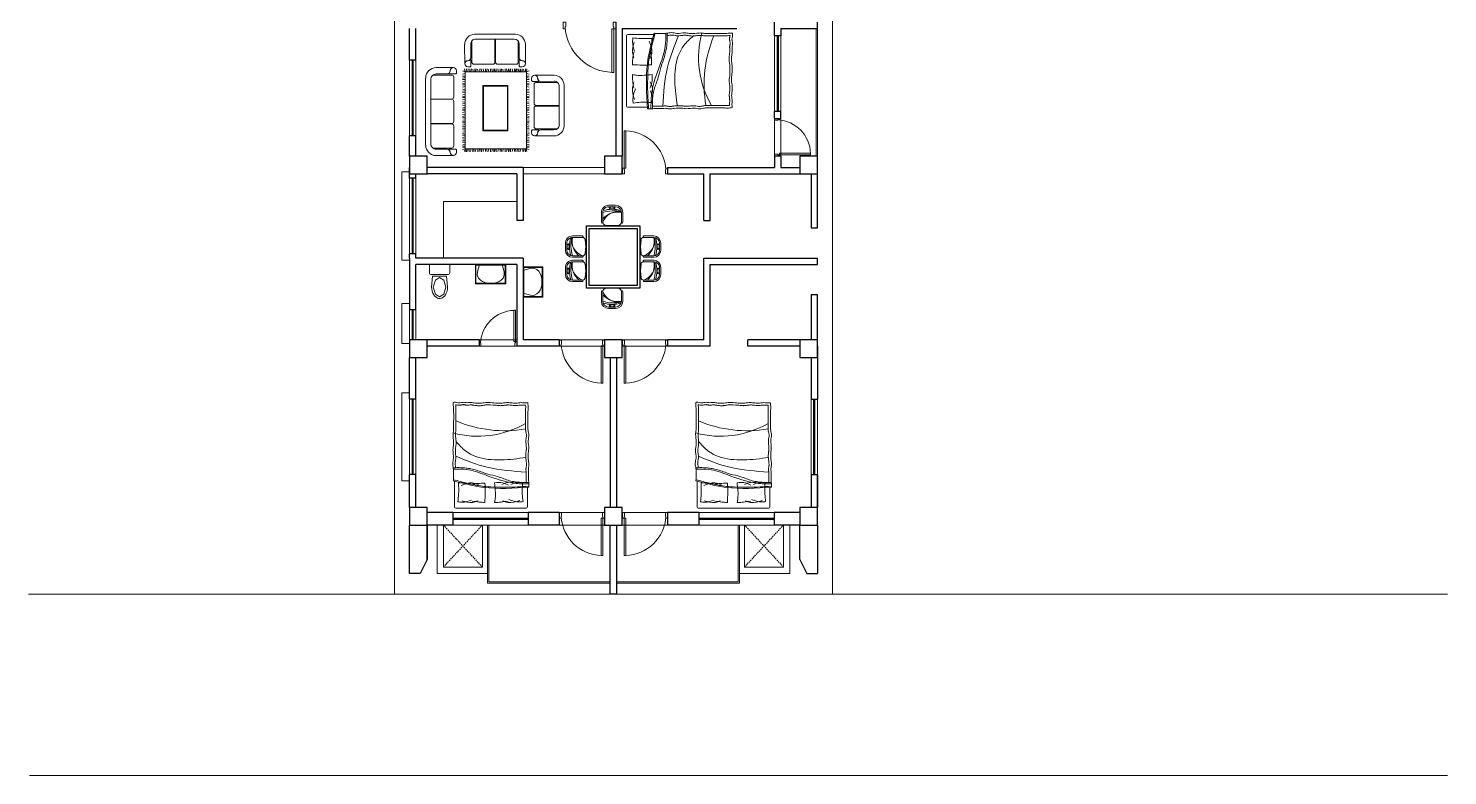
# Model space of a CAD drawing. Header units: inches. Extents: x 23587 to 406221, y -226199 to -75910.
# Drawn here: x 402006 to 403134, y -221056 to -220463 of the extents above; entities that cross this region are included whole.
import ezdxf

# ---------------------------------------------------------------- set-up
doc = ezdxf.new("R2010")
doc.units = ezdxf.units.IN
doc.header["$LTSCALE"] = 25.4
doc.header["$MEASUREMENT"] = 0
doc.linetypes.add('DASHED', pattern=[0.75, 0.5, -0.25])
doc.linetypes.add('DASHED2', pattern=[9.525, 6.35, -3.175])
doc.layers.add('DOOR', color=42, linetype='Continuous')
for name, color, linetype, lineweight in [('FIXTURE', 8, 'Continuous', 13), ('Fresh air fan', 250, 'Continuous', 0), ('FUR', 24, 'Continuous', 13)]:
    doc.layers.add(name, color=color, linetype=linetype, lineweight=lineweight)

# ---------------------------------------------------------------- blocks, each defined once
blk = doc.blocks.new('VNBVN')
at = {"layer": 'DOOR', "color": 8, "lineweight": 5}
for points in [[(24894.1, -74768.9), (24892.6, -74768.9), (24892.6, -74801.9), (24894.1, -74801.9)], [(24855.6, -74801.9), (24855.6, -74806.9), (24857.6, -74806.9), (24857.6, -74803.4), (24857.1, -74803.4), (24857.1, -74801.9)], [(24895.6, -74801.9), (24895.6, -74806.9), (24893.6, -74806.9), (24893.6, -74803.4), (24894.1, -74803.4), (24894.1, -74801.9)]]:
    blk.add_lwpolyline(points, close=True, dxfattribs=at)
blk.add_arc((24893.7, -74805.5), 36.6, 91.6166, 176.7465, dxfattribs=at)
blk = doc.blocks.new('FGHFDHF')
at = {"layer": 'FUR', "color": 253, "lineweight": 5}
for p, q in [((956.1, -4475.4), (989.1, -4475.4)), ((987.2, -4475.4), (1012, -4475.4)), ((955.1, -4492.1), (955.1, -4476.4)), ((1012.9, -4476.4), (1012.9, -4497))]:
    blk.add_line(p, q, dxfattribs=at)
for centre, radius, start, end in [((956.1, -4476.4), 0.95, 90, 180), ((1012, -4476.4), 0.95, 0, 90), ((973.3, -4636.8), 99.8, 67.2872, 99.6496), ((994.3, -4607.4), 74.8, 74.6283, 120.2537)]:
    blk.add_arc(centre, radius, start, end, dxfattribs=at)
for points in [[(958.5, -4480.7), (961.2, -4480.4), (969.8, -4482.5)], [(958.5, -4480.7), (959.1, -4486.7), (958.9, -4495.7)], [(961.2, -4481.6), (970.5, -4480.1), (974.9, -4481.3)], [(970.3, -4481.1), (976, -4480.3), (981.1, -4480)], [(981.1, -4480), (980.6, -4483.3), (981.2, -4495.7)], [(988.9, -4480), (988.6, -4488.1), (988.8, -4495.3)], [(998.9, -4481.1), (993.3, -4480.3), (988.9, -4480)], [(1007, -4481.4), (998.7, -4480.1), (994.3, -4481.3)], [(1010.3, -4480.5), (1007, -4480.2), (999.4, -4481.8)], [(1010.3, -4480.5), (1009.7, -4486.7), (1009.8, -4495.4)], [(953.9, -4492.1), (954, -4496.4), (954.2, -4500.5), (954.1, -4504), (954.3, -4506), (953.9, -4509.7), (954.2, -4513.3), (954.4, -4519.3), (954, -4522.8), (954.4, -4529.2), (953.9, -4533.5), (954.5, -4537.4), (954.7, -4540.7), (954.6, -4552.3), (954.5, -4556.5), (954.8, -4559.4)], [(953.9, -4492.1), (990, -4492), (1014, -4497.3)], [(954, -4494.8), (965.5, -4495.3), (989, -4502.1), (1003.6, -4506.2), (1013.8, -4506.5)], [(958.9, -4495.7), (963.7, -4495.9), (968.1, -4494.3)], [(965.4, -4495.5), (970.3, -4496), (975.3, -4494.2)], [(970.2, -4493.8), (974.5, -4495.5), (981.2, -4495.7)], [(998.8, -4494.7), (994.7, -4495.1), (988.8, -4495.3)], [(1007.7, -4493.4), (998.9, -4495.6), (993.9, -4494.2)], [(1009.8, -4495.4), (1005.6, -4495.6), (1000.3, -4494.7)], [(1014, -4559.4), (1013.8, -4555), (1013.7, -4543.9), (1013.8, -4540.5), (1013.7, -4538.4), (1014.1, -4534.8), (1013.9, -4531.2), (1013.8, -4525.1), (1014.2, -4521.7), (1013.8, -4515.3), (1014.4, -4511), (1013.9, -4507.1), (1013.7, -4503.7), (1013.8, -4499.1), (1013.8, -4498.1), (1014, -4497.3)], [(956, -4504.1), (986.9, -4508), (1011.9, -4516.7)], [(956.3, -4515.8), (965.9, -4514.5), (1004.3, -4521), (1011.8, -4528.5)], [(1014, -4559.4), (1013.3, -4559.6), (1009.2, -4559.1), (1005.8, -4559.6), (1003.6, -4559.3), (1000, -4559.4), (996.4, -4559), (991.6, -4558.9), (987, -4559.4), (976.2, -4558.8), (971.7, -4559.3), (968, -4559.2), (964.4, -4558.9), (960, -4559.3), (957.7, -4559.1), (954.8, -4559.4)]]:
    blk.add_spline(points, degree=3, dxfattribs=at)
for points, knots in [([(953.9, -4492.9), (956.9, -4492.7), (959.9, -4492.5), (968.9, -4492.1), (974.9, -4492), (987.2, -4492.5), (989.1, -4492.7), (992.9, -4493.2), (994.9, -4493.5), (1000.6, -4494.7), (1004.4, -4495.6), (1010, -4497.1), (1011.9, -4497.6), (1013.8, -4498.1)], [0, 0, 0, 0, 9.44479, 9.44479, 28.334371, 28.334371, 34.525324, 34.525324, 40.716276, 40.716276, 53.09818, 53.09818, 59.167455, 59.167455, 59.167455, 59.167455]), ([(954, -4496), (954.7, -4495.9), (955.2, -4495.9), (956.9, -4495.9), (958, -4495.9), (960.6, -4496), (962.1, -4496), (964.3, -4496.3), (965.1, -4496.4), (966.6, -4496.7), (967.4, -4496.8), (969.7, -4497.4), (971.2, -4497.9), (975.6, -4499.5), (978.5, -4500.8), (987.6, -4502.7), (989.2, -4503.4), (992.3, -4504.6), (993.9, -4505.1), (997, -4506), (998.4, -4506.4), (1001.2, -4507), (1002.5, -4507.2), (1005.1, -4507.5), (1006.4, -4507.6), (1009.8, -4507.7), (1011.8, -4507.7), (1014.2, -4507.6)], [0, 0, 0, 0, 1.782034, 1.782034, 5.346101, 5.346101, 10.196119, 10.196119, 12.82454, 12.82454, 15.45296, 15.45296, 20.709801, 20.709801, 30.775139, 30.775139, 35.955445, 35.955445, 41.13575, 41.13575, 45.691005, 45.691005, 49.650261, 49.650261, 53.609516, 53.609516, 60.078988, 60.078988, 60.078988, 60.078988]), ([(956, -4495.9), (956, -4496.9), (956, -4497.1), (956, -4497.7), (956.1, -4498.2), (956.1, -4499.2), (956.1, -4499.7), (956.1, -4500.5), (956.1, -4500.8), (956.1, -4501.4), (956.1, -4501.7), (956, -4502.5), (956, -4503), (956, -4503.7), (956, -4503.9), (956.1, -4504.4), (956.1, -4504.6), (956.1, -4505.1), (956.2, -4505.4), (956.2, -4506), (956.2, -4506.2), (956.2, -4506.6), (956.2, -4506.7), (956.1, -4507.3), (956.1, -4507.6), (956, -4508.3), (955.9, -4508.7), (955.8, -4509.2), (955.8, -4509.4), (955.8, -4509.7), (955.8, -4509.9), (955.8, -4510.3), (955.8, -4510.7), (955.9, -4511.5), (955.9, -4511.9), (956.1, -4512.8), (956.1, -4513.3), (956.2, -4514.4), (956.3, -4514.9), (956.4, -4516.4), (956.4, -4517.4), (956.3, -4518.9), (956.3, -4519.2), (956.2, -4520), (956.1, -4520.3), (956, -4521), (956, -4521.4), (955.9, -4522), (955.9, -4522.3), (955.9, -4522.8), (955.9, -4522.9), (955.9, -4523.3), (955.9, -4523.6), (955.9, -4524.2), (956, -4524.6), (956.1, -4525.9), (956.2, -4526.7), (956.3, -4527.9), (956.3, -4528.3), (956.3, -4528.8), (956.3, -4529.1), (956.3, -4529.7), (956.2, -4530.1), (956.1, -4531.2), (955.9, -4531.9), (955.8, -4532.7), (955.8, -4532.9), (955.8, -4533.3), (955.8, -4533.5), (955.8, -4533.8), (955.8, -4534), (955.9, -4534.6), (956, -4535), (956.2, -4535.9), (956.3, -4536.3), (956.4, -4537.1), (956.4, -4537.3), (956.5, -4537.8), (956.5, -4538), (956.5, -4538.6), (956.6, -4539.1), (956.6, -4539.9), (956.6, -4540.3), (956.6, -4541.4), (956.6, -4542.1), (956.6, -4543.6), (956.6, -4544.4), (956.5, -4552.6), (956.5, -4553), (956.5, -4553.8), (956.5, -4554.2), (956.4, -4555), (956.4, -4555.4), (956.4, -4556.2), (956.4, -4556.6), (956.5, -4557.1), (956.5, -4557.2), (956.5, -4557.3)], [4.978875, 4.978875, 4.978875, 4.978875, 5.579958, 5.579958, 7.128971, 7.128971, 8.556084, 8.556084, 9.447278, 9.447278, 10.338472, 10.338472, 12.12086, 12.12086, 12.894639, 12.894639, 13.668418, 13.668418, 14.503571, 14.503571, 15.001558, 15.001558, 15.499545, 15.499545, 16.495519, 16.495519, 17.564655, 17.564655, 18.292536, 18.292536, 18.900849, 18.900849, 20.192298, 20.192298, 21.675724, 21.675724, 23.192838, 23.192838, 24.709952, 24.709952, 27.744179, 27.744179, 28.804202, 28.804202, 29.864225, 29.864225, 31.092823, 31.092823, 32.047926, 32.047926, 32.815273, 32.815273, 33.58262, 33.58262, 35.117314, 35.117314, 37.547779, 37.547779, 38.580626, 38.580626, 39.140234, 39.140234, 40.25945, 40.25945, 42.367848, 42.367848, 43.307358, 43.307358, 44.028218, 44.028218, 44.749078, 44.749078, 46.190798, 46.190798, 47.632517, 47.632517, 48.262773, 48.262773, 48.893028, 48.893028, 50.153538, 50.153538, 51.319075, 51.319075, 53.650149, 53.650149, 55.981222, 55.981222, 57.240447, 57.240447, 58.499671, 58.499671, 59.872408, 59.872408, 61.240897, 61.240897, 61.619663, 61.619663, 61.619663, 61.619663]), ([(1012, -4557.7), (1012, -4557.6), (1012, -4557.6), (1012, -4556.9), (1012, -4556.3), (1011.9, -4555.2), (1011.9, -4554.7), (1011.9, -4553.7), (1011.8, -4553.2), (1011.8, -4552.2), (1011.8, -4544.7), (1011.8, -4543.9), (1011.8, -4543.6), (1011.9, -4543), (1011.9, -4542.7), (1011.9, -4541.9), (1012, -4541.4), (1011.9, -4540.7), (1011.9, -4540.5), (1011.9, -4540.1), (1011.9, -4539.8), (1011.8, -4539.3), (1011.8, -4539), (1011.8, -4538.5), (1011.8, -4538.3), (1011.8, -4537.9), (1011.8, -4537.7), (1011.9, -4537.1), (1011.9, -4536.8), (1012, -4536.1), (1012.1, -4535.8), (1012.2, -4535.3), (1012.2, -4535.1), (1012.2, -4534.7), (1012.2, -4534.6), (1012.2, -4534.1), (1012.2, -4533.8), (1012.2, -4533), (1012.1, -4532.5), (1012, -4531.6), (1012, -4531.1), (1011.9, -4530.1), (1011.8, -4529.6), (1011.7, -4528), (1011.7, -4527), (1011.8, -4525.6), (1011.9, -4525.2), (1012, -4524.5), (1012, -4524.1), (1012.1, -4523.4), (1012.2, -4523), (1012.3, -4522.4), (1012.3, -4522.1), (1012.3, -4521.7), (1012.3, -4521.5), (1012.3, -4521.1), (1012.3, -4520.9), (1012.3, -4520.2), (1012.2, -4519.8), (1012.1, -4518.6), (1012, -4517.8), (1011.9, -4516.6), (1011.9, -4516.2), (1011.9, -4515.6), (1011.9, -4515.4), (1012, -4514.7), (1012, -4514.3), (1012.2, -4513.2), (1012.3, -4512.6), (1012.5, -4511.7), (1012.5, -4511.5), (1012.5, -4511.1), (1012.5, -4510.9), (1012.5, -4510.6), (1012.5, -4510.4), (1012.4, -4509.9), (1012.3, -4509.5), (1012.2, -4508.9), (1012.2, -4508.7), (1012.2, -4507.7)], [1.890882, 1.890882, 1.890882, 1.890882, 1.960247, 1.960247, 4.030945, 4.030945, 5.579958, 5.579958, 7.128971, 7.128971, 8.556084, 8.556084, 9.447278, 9.447278, 10.338472, 10.338472, 12.12086, 12.12086, 12.894639, 12.894639, 13.668418, 13.668418, 14.503571, 14.503571, 15.001558, 15.001558, 15.499545, 15.499545, 16.495519, 16.495519, 17.564655, 17.564655, 18.292536, 18.292536, 18.900849, 18.900849, 20.192298, 20.192298, 21.675724, 21.675724, 23.192838, 23.192838, 24.709952, 24.709952, 27.744179, 27.744179, 28.804202, 28.804202, 29.864225, 29.864225, 31.092823, 31.092823, 32.047926, 32.047926, 32.815273, 32.815273, 33.58262, 33.58262, 35.117314, 35.117314, 37.547779, 37.547779, 38.580626, 38.580626, 39.140234, 39.140234, 40.25945, 40.25945, 42.367848, 42.367848, 43.307358, 43.307358, 44.028218, 44.028218, 44.749078, 44.749078, 46.190798, 46.190798, 46.680276, 46.680276, 46.680276, 46.680276]), ([(1012, -4557.7), (1011.9, -4557.6), (1011.9, -4557.6), (1011.5, -4557.5), (1011.1, -4557.5), (1010.4, -4557.3), (1010.1, -4557.3), (1009.7, -4557.2), (1009.5, -4557.2), (1009.2, -4557.2), (1009, -4557.2), (1008.7, -4557.2), (1008.6, -4557.3), (1008.2, -4557.3), (1007.9, -4557.4), (1007.3, -4557.5), (1006.9, -4557.6), (1006.3, -4557.7), (1006.1, -4557.7), (1005.8, -4557.7), (1005.8, -4557.7), (1005.7, -4557.7), (1005.6, -4557.7), (1005.4, -4557.7), (1005.2, -4557.6), (1004.8, -4557.6), (1004.6, -4557.5), (1004.3, -4557.5), (1004.1, -4557.4), (1003.8, -4557.4), (1003.7, -4557.4), (1003.4, -4557.4), (1003.3, -4557.3), (1002.8, -4557.3), (1002.6, -4557.3), (1001.8, -4557.4), (1001.3, -4557.4), (1000.6, -4557.5), (1000.4, -4557.5), (1000, -4557.5), (999.9, -4557.5), (999.7, -4557.5), (999.5, -4557.5), (999.2, -4557.5), (998.9, -4557.4), (998.2, -4557.3), (997.8, -4557.3), (996.8, -4557.1), (996.3, -4557.1), (995.4, -4557), (994.9, -4556.9), (993.7, -4556.9), (993, -4556.9), (992, -4556.9), (991.7, -4556.9), (990.8, -4557), (990.2, -4557.1), (989.2, -4557.3), (988.7, -4557.4), (987.9, -4557.5), (987.5, -4557.5), (987, -4557.5), (986.8, -4557.5), (986.3, -4557.5), (986.1, -4557.5), (980.9, -4557.4), (980.4, -4557.4), (979.1, -4557.2), (978.3, -4557), (977.1, -4556.9), (976.7, -4556.9), (976.1, -4556.9), (975.9, -4556.9), (975.4, -4557), (975.2, -4557), (974.6, -4557), (974.2, -4557.1), (973.4, -4557.2), (972.9, -4557.3), (972.3, -4557.4), (972, -4557.4), (971.6, -4557.4), (971.4, -4557.4), (970.9, -4557.5), (970.7, -4557.5), (970.1, -4557.5), (969.6, -4557.4), (968.5, -4557.4), (967.9, -4557.3), (966.6, -4557.1), (966, -4557.1), (965, -4557), (964.7, -4557), (964.2, -4557), (963.9, -4557.1), (963.3, -4557.1), (963, -4557.1), (962.2, -4557.2), (961.7, -4557.3), (961, -4557.3), (960.8, -4557.4), (960.4, -4557.4), (960.2, -4557.4), (959.9, -4557.4), (959.8, -4557.4), (959.4, -4557.3), (959.2, -4557.3), (958.7, -4557.3), (958.4, -4557.3), (957.9, -4557.2), (957.6, -4557.2), (957.1, -4557.2), (956.8, -4557.3), (956.5, -4557.3), (956.5, -4557.3), (956.5, -4557.3)], [2.468295, 2.468295, 2.468295, 2.468295, 2.72176, 2.72176, 3.951616, 3.951616, 4.554057, 4.554057, 4.947685, 4.947685, 5.279448, 5.279448, 5.611211, 5.611211, 6.274736, 6.274736, 7.407159, 7.407159, 8.539581, 8.539581, 8.895906, 8.895906, 9.25223, 9.25223, 9.96488, 9.96488, 10.540138, 10.540138, 10.926568, 10.926568, 11.265437, 11.265437, 11.604305, 11.604305, 12.282043, 12.282043, 13.80513, 13.80513, 14.589285, 14.589285, 15.07888, 15.07888, 15.568475, 15.568475, 16.547664, 16.547664, 17.979548, 17.979548, 19.423334, 19.423334, 20.86712, 20.86712, 22.816137, 22.816137, 23.668334, 23.668334, 25.42301, 25.42301, 26.987851, 26.987851, 28.246059, 28.246059, 29.092679, 29.092679, 29.9393, 29.9393, 31.632541, 31.632541, 34.096495, 34.096495, 35.066902, 35.066902, 35.672463, 35.672463, 36.278023, 36.278023, 37.489145, 37.489145, 38.810083, 38.810083, 39.709316, 39.709316, 40.493116, 40.493116, 41.276917, 41.276917, 42.844517, 42.844517, 44.859637, 44.859637, 46.874757, 46.874757, 47.587839, 47.587839, 48.406198, 48.406198, 49.224558, 49.224558, 50.861277, 50.861277, 51.682262, 51.682262, 52.22872, 52.22872, 52.899541, 52.899541, 53.570363, 53.570363, 54.377246, 54.377246, 55.115182, 55.115182, 55.853119, 55.853119, 55.895222, 55.895222, 55.895222, 55.895222])]:
    blk.add_open_spline(points, degree=3, knots=knots, dxfattribs=at)
blk = doc.blocks.new('BVBVC')
at = {"layer": 'FIXTURE'}
for p, q in [((33095.5, 891.9), (33094.7, 890.2)), ((33096.6, 893.6), (33095.5, 891.9)), ((33098.1, 895), (33096.6, 893.6)), ((33100.5, 896.1), (33098.1, 895)), ((33103.1, 896), (33100.5, 896.1)), ((33109, 894.3), (33103.1, 896)), ((33109, 876.3), (33109, 894.3)), ((33094.7, 880.5), (33095.5, 878.7)), ((33095.5, 878.7), (33096.6, 877)), ((33096.6, 877), (33098.1, 875.6)), ((33098.1, 875.6), (33100.5, 874.6)), ((33100.5, 874.6), (33103.1, 874.6)), ((33103.1, 874.6), (33109, 876.3))]:
    blk.add_line(p, q, dxfattribs=at)
blk.add_arc((33119.1, 885.3), 25, 168.8173, 191.1827, dxfattribs=at)
blk = doc.blocks.new('COM')
at = {"layer": 'FIXTURE', "linetype": 'Continuous'}
for p, q in [((-9.6, 30), (8.4, 30)), ((-9.6, 22.5), (-9.6, 30)), ((8.4, 30), (8.4, 22.5)), ((6.9, 21), (-8.1, 21)), ((-7.6, 10), (-6.8, 19.5)), ((5.5, 19.5), (-6.8, 19.5)), ((-4.4, 16.2), (-6.1, 10)), ((-0.6, 18.5), (-4.4, 16.2)), ((3.1, 16.2), (-0.6, 18.5)), ((4.9, 10), (3.1, 16.2)), ((6.4, 10), (5.5, 19.5)), ((-7.6, 10), (-7.5, 8.1)), ((-7.5, 8.1), (-7.2, 6.3)), ((-7.2, 6.3), (-6.6, 4.7)), ((-6.6, 4.7), (-5.8, 3.2)), ((-6.1, 10), (-4.4, 3.7)), ((-5.8, 3.2), (-4.9, 2)), ((-4.9, 2), (-3.8, 1)), ((-4.4, 3.7), (-0.6, 1.5)), ((-3.8, 1), (-2.6, 0.3)), ((-2.6, 0.3), (-1.3, 0)), ((-1.3, 0), (0, 0)), ((-0.6, 1.5), (3.1, 3.7)), ((0, 0), (1.3, 0.3)), ((1.3, 0.3), (2.5, 1)), ((2.5, 1), (3.6, 2)), ((3.1, 3.7), (4.9, 10)), ((3.6, 2), (4.5, 3.2)), ((4.5, 3.2), (5.3, 4.7)), ((5.3, 4.7), (5.9, 6.3)), ((5.9, 6.3), (6.2, 8.1)), ((6.2, 8.1), (6.4, 10))]:
    blk.add_line(p, q, dxfattribs=at)
for centre, start, end in [((-8.1, 22.5), 180, 270), ((6.9, 22.5), 270, 0)]:
    blk.add_arc(centre, 1.5, start, end, dxfattribs=at)
blk = doc.blocks.new('SC')
at = {"layer": 'FUR', "color": 251, "lineweight": 5, "true_color": 0x636466}
for p, q in [((-11.4, -3.6), (-11.4, 6.6)), ((-9.9, -3.6), (-9.9, 6.6)), ((9.3, -3.6), (9.3, 6.6)), ((10.8, -3.6), (10.8, 6.6)), ((-3.9, -9.6), (3.3, -9.6)), ((-3.9, -11.1), (3.3, -11.1))]:
    blk.add_line(p, q, dxfattribs=at)
for centre, radius, start, end in [((-10.7, 6.6), 0.749, 0, 180), ((-6.9, 6.6), 3, 97.5016, 180), ((-6, 16.3), 20.3, 258.8938, 318.844), ((-7.1, 12.9), 17.6, 260.9859, 338.7364), ((-0.3, -43.6), 53.6, 82.4984, 97.5016), ((6.3, 6.6), 3, 0, 82.4984), ((10, 6.6), 0.749, 0, 180), ((-3.9, -3.6), 7.5, 180, 270), ((-3.9, -3.6), 6, 180, 270), ((-1.9, 33.6), 38.9, 258.169, 286.7102), ((-0.3, 24.1), 31, 252.5915, 287.4085), ((3.3, -3.6), 6, 270, 0), ((3.3, -3.6), 7.5, 270, 0)]:
    blk.add_arc(centre, radius, start, end, dxfattribs=at)
at = {"layer": 'FUR', "color": 251, "lineweight": 5, "true_color": 0x636466, "extrusion": (0, 0, -1)}
blk.add_ellipse((-0.3, -8.3), major_axis=(2.95, 0), ratio=0.451831, dxfattribs=at)
at = {"layer": 'FUR', "color": 251, "lineweight": 5, "true_color": 0x636466}
blk.add_open_spline([(2.3, -8.3), (2.3, -8.3), (2.3, -8.4), (2.2, -8.5), (2.2, -8.6), (2, -8.7), (1.9, -8.8), (1.5, -9), (1.1, -9.1), (0.2, -9.3), (-0.3, -9.3), (-1.2, -9.2), (-1.7, -9.1), (-2.3, -8.9), (-2.5, -8.8), (-2.8, -8.6), (-2.8, -8.5), (-2.9, -8.4), (-2.9, -8.3), (-2.9, -8.2), (-2.9, -8.1), (-2.7, -8), (-2.6, -7.9), (-2.4, -7.7), (-2.2, -7.6), (-1.6, -7.4), (-1, -7.3), (0.1, -7.3), (0.7, -7.4), (1.5, -7.6), (1.7, -7.7), (2.1, -7.9), (2.2, -8), (2.3, -8.2), (2.3, -8.2), (2.3, -8.3), (2.3, -8.3), (2.3, -8.3)], degree=3, knots=[0, 0, 0, 0, 0.234262, 0.234262, 0.468524, 0.468524, 0.702786, 0.702786, 1.220033, 1.220033, 1.73728, 1.73728, 2.254527, 2.254527, 2.632082, 2.632082, 2.916235, 2.916235, 3.200389, 3.200389, 3.484542, 3.484542, 3.768696, 3.768696, 4.052849, 4.052849, 4.656099, 4.656099, 5.25935, 5.25935, 5.665501, 5.665501, 5.976888, 5.976888, 6.228256, 6.228256, 6.283185, 6.283185, 6.283185, 6.283185], dxfattribs=at)
blk = doc.blocks.new('gfhjfdjh')
at = {"layer": 'Fresh air fan', "color": 250, "lineweight": 5, "ltscale": 0.09}
for p, q in [((15038.2, -15862.5), (14995.9, -15862.5)), ((14995.9, -15862.5), (14995.9, -15911.9)), ((15038.2, -15862.5), (15038.2, -15911.9)), ((15038.2, -15911.9), (14995.9, -15911.9))]:
    blk.add_line(p, q, dxfattribs=at)
at = {"layer": 'Fresh air fan', "color": 250, "lineweight": 25, "ltscale": 0.09}
for points in [[(14995.9, -15862.5), (15038.2, -15862.5), (15038.2, -15911.9), (14995.9, -15911.9)], [(14997.9, -15864.5), (15036.2, -15864.5), (15036.2, -15909.9), (14997.9, -15909.9)]]:
    blk.add_lwpolyline(points, close=True, dxfattribs=at)
at = {"layer": 'FUR'}
for p, xscale, yscale, zscale, rotation in [((15016, -15854.6), 0.764999999992142, 0.764999999992142, 0.764999999992142, 180), ((14987.6, -15879.2), 0.7650000000012369, 0.7650000000012369, 0.7650000000012369, 270), ((15046.5, -15879.2), -0.7650000000012369, 0.7650000000012369, 0.7650000000012369, 90), ((14987.6, -15898.5), 0.7650000000012369, 0.7650000000012369, 0.7650000000012369, 270), ((15046.5, -15898.5), -0.7650000000012369, 0.7650000000012369, 0.7650000000012369, 90)]:
    blk.add_blockref('SC', p, dxfattribs=dict(at, xscale=xscale, yscale=yscale, zscale=zscale, rotation=rotation))
at = {"layer": 'FUR', "extrusion": (0, 0, -1), "xscale": 0.764999999992142, "yscale": 0.764999999992142, "zscale": -0.764999999992142}
blk.add_blockref('SC', (-15016, -15919.6), dxfattribs=at)
blk = doc.blocks.new('BVBCVBCV')
at = {"layer": 'FUR', "color": 8, "lineweight": 9}
for p, q in [((83412.2, -7880.3), (83395.4, -7880.3)), ((83398.1, -7874.6), (83413.5, -7874.7)), ((83410.5, -7918), (83410.1, -7918.5)), ((83414.7, -7918), (83413.3, -7918))]:
    blk.add_line(p, q, dxfattribs=at)
at = {"layer": 'FUR', "color": 8, "linetype": 'Continuous', "lineweight": 9}
for p, q in [((83408.7, -7918), (83397.9, -7918)), ((83413.5, -7922.9), (83398.1, -7922.9)), ((83410.5, -7918), (83415.1, -7918)), ((83415.9, -7918.8), (83415.9, -7920.4))]:
    blk.add_line(p, q, dxfattribs=at)
at = {"layer": 'FUR', "color": 8, "lineweight": 9}
for points in [[(83393.9, -7914), (83393.9, -7883.5, -0.416121), (83398, -7879.4), (83408.7, -7879.5)], [(83412.2, -7898.7, 0.414214), (83413.9, -7897.1), (83413.9, -7881.9, 0.414214), (83412.2, -7880.3)], [(83412.2, -7899.1, -0.414214), (83413.9, -7900.7), (83413.9, -7915.6, -0.414214), (83412.2, -7917.2)]]:
    blk.add_lwpolyline(points, format="xyb", dxfattribs=at)
for points in [[(83415.9, -7877.1, 1), (83411.1, -7877.1, -0.235426), (83410.1, -7879), (83410.5, -7879.5), (83415.1, -7879.5, 0.414214), (83415.9, -7878.7)], [(83415.9, -7920.4, -1), (83411.1, -7920.4, 0.235426), (83410.1, -7918.5), (83410.5, -7918), (83415.1, -7918, -0.414214), (83415.9, -7918.8)]]:
    blk.add_lwpolyline(points, format="xyb", close=True, dxfattribs=at)
for points in [[(83393.9, -7898.7), (83412.2, -7898.7)], [(83393.9, -7899.1), (83412.2, -7899.1)], [(83412.2, -7917.2), (83395.5, -7917.2)]]:
    blk.add_lwpolyline(points, dxfattribs=at)
for centre, radius, start, end in [((83398.1, -7882.7), 8.02, 89.7894, 179.5094), ((83397.9, -7914), 4.01, 179.9995, 269.9995)]:
    blk.add_arc(centre, radius, start, end, dxfattribs=at)
at = {"layer": 'FUR', "color": 8, "linetype": 'Continuous', "lineweight": 9}
for centre, radius, start, end in [((83408.7, -7877.1), 2.41, 269.9995, 359.9995), ((88361.6, -7898.7), 4971.5, 179.8138, 180.1862), ((83398.1, -7914.8), 8.02, 180.4909, 269.9995), ((83408.7, -7920.4), 2.41, 359.9995, 89.9995), ((83413.5, -7920.4), 2.41, 179.9995, 359.9995), ((83415.1, -7918.8), 0.802, 359.9995, 89.9995)]:
    blk.add_arc(centre, radius, start, end, dxfattribs=at)
blk = doc.blocks.new('carpet')
at = {"color": 251, "lineweight": 5, "ltscale": 0.2, "true_color": 0x636466}
for p, q in [((34806.2, -5270.2), (34805.2, -5266.8)), ((34808.3, -5270.2), (34809.2, -5266.8)), ((34811.9, -5270.2), (34811.7, -5266.7)), ((34813.5, -5270.2), (34814.1, -5266.8)), ((34815.9, -5270.2), (34815.8, -5266.7)), ((34818.1, -5270.2), (34818.6, -5267.1)), ((34820.7, -5270.2), (34820.2, -5266.8)), ((34822.5, -5270.2), (34822.5, -5266.8)), ((34824.7, -5270.2), (34825.5, -5266.8)), ((34828.2, -5270.2), (34828, -5266.7)), ((34829.8, -5270.2), (34830.4, -5266.8)), ((34832.2, -5270.2), (34832.1, -5266.7)), ((34834.4, -5270.2), (34835, -5267.1)), ((34837.1, -5270.2), (34836.5, -5266.8)), ((34838.2, -5270.2), (34838.2, -5266.8)), ((34840.4, -5270.2), (34841.2, -5266.8)), ((34843.9, -5270.2), (34843.7, -5266.7)), ((34845.5, -5270.2), (34846.1, -5266.8)), ((34847.9, -5270.2), (34847.8, -5266.7)), ((34850.1, -5270.2), (34850.7, -5267.1)), ((34852.8, -5270.2), (34852.2, -5266.8)), ((34853.8, -5270.2), (34853.8, -5266.8)), ((34856, -5270.2), (34856.8, -5266.8)), ((34859.5, -5270.2), (34859.3, -5266.7)), ((34861.1, -5270.2), (34861.7, -5266.8)), ((34863.5, -5270.2), (34863.4, -5266.7)), ((34865.7, -5270.2), (34866.3, -5267.1)), ((34868.4, -5270.2), (34867.8, -5266.8)), ((34869.7, -5270.2), (34869.7, -5266.8)), ((34871.8, -5270.2), (34872.7, -5266.8)), ((34874.6, -5270.2), (34874.4, -5266.7)), ((34876.2, -5270.2), (34876.8, -5266.8)), ((34878.6, -5270.2), (34878.5, -5266.7)), ((34880.8, -5270.2), (34881.4, -5267.1)), ((34883.5, -5270.2), (34882.9, -5266.8)), ((34884.8, -5270.2), (34884.8, -5266.8)), ((34886.9, -5270.2), (34887.8, -5266.8)), ((34889.7, -5270.2), (34889.5, -5266.7)), ((34891.3, -5270.2), (34891.9, -5266.8)), ((34893.7, -5270.2), (34893.6, -5266.7)), ((34895.9, -5270.2), (34896.5, -5267.1)), ((34898.6, -5270.2), (34898, -5266.8)), ((34899.9, -5270.2), (34899.9, -5266.8)), ((34902, -5270.2), (34902.9, -5266.8)), ((34902, -5270.2), (34902.9, -5266.8)), ((34806.2, -5271.6), (34802.7, -5271.7)), ((34806.2, -5270.2), (34802.8, -5269.3)), ((34806.2, -5273.5), (34802.8, -5274)), ((34806.2, -5276.1), (34802.8, -5276.1)), ((34806.2, -5277.4), (34802.8, -5278)), ((34806.2, -5282.1), (34802.8, -5282.1)), ((34806.2, -5283.4), (34802.8, -5284)), ((34806.2, -5280.1), (34803.1, -5279.5)), ((34902, -5270.2), (34905.3, -5269.3)), ((34902, -5271.4), (34905.3, -5270.5)), ((34902, -5271.6), (34905.4, -5271.7)), ((34902, -5273.5), (34905.3, -5273.5)), ((34902, -5274.8), (34905.3, -5275.4)), ((34902, -5277.5), (34905.1, -5276.9)), ((34902, -5279.7), (34905.4, -5279.8)), ((34902, -5280.8), (34905.3, -5281.4)), ((34902, -5283.5), (34905.1, -5282.9)), ((34806.2, -5288.3), (34802.7, -5288.4)), ((34806.2, -5301.6), (34802.7, -5301.7)), ((34806.2, -5290.7), (34802.8, -5290.1)), ((34806.2, -5293.3), (34802.8, -5292.5)), ((34806.2, -5295.5), (34802.8, -5295.5)), ((34806.2, -5296.8), (34802.8, -5297.3)), ((34806.2, -5286.1), (34803.1, -5285.5)), ((34806.2, -5299.4), (34803.1, -5298.9)), ((34902, -5285.7), (34905.4, -5285.8)), ((34902, -5288.1), (34905.3, -5287.5)), ((34902, -5289.7), (34905.4, -5289.9)), ((34902, -5291.3), (34905.3, -5290.4)), ((34902, -5293.3), (34905.3, -5292.5)), ((34902, -5295.5), (34905.3, -5295.5)), ((34902, -5296.8), (34905.3, -5297.3)), ((34902, -5299.4), (34905.1, -5298.9)), ((34902, -5301.6), (34905.4, -5301.7)), ((34806.2, -5305.6), (34802.7, -5305.8)), ((34806.2, -5308.6), (34802.7, -5308.8)), ((34806.2, -5319.7), (34802.7, -5319.8)), ((34806.2, -5304), (34802.8, -5303.4)), ((34806.2, -5307.3), (34802.8, -5306.4)), ((34806.2, -5311.4), (34802.8, -5310.6)), ((34806.2, -5313.6), (34802.8, -5313.6)), ((34806.2, -5314.8), (34802.8, -5315.4)), ((34806.2, -5317.5), (34803.1, -5316.9)), ((34902, -5304), (34905.3, -5303.4)), ((34902, -5305.6), (34905.4, -5305.8)), ((34902, -5307.3), (34905.3, -5306.4)), ((34902, -5308.6), (34905.4, -5308.8)), ((34902, -5311.4), (34905.3, -5310.6)), ((34902, -5313.6), (34905.3, -5313.6)), ((34902, -5314.8), (34905.3, -5315.4)), ((34902, -5317.5), (34905.1, -5316.9)), ((34902, -5319.7), (34905.4, -5319.8)), ((34806.2, -5323.7), (34802.7, -5323.9)), ((34806.2, -5326.4), (34802.7, -5326.6)), ((34806.2, -5334.2), (34802.7, -5334.3)), ((34806.2, -5322.1), (34802.8, -5321.5)), ((34806.2, -5325.1), (34802.8, -5324.2)), ((34806.2, -5329.2), (34802.8, -5328.4)), ((34806.2, -5331.4), (34802.8, -5331.4)), ((34806.2, -5332.6), (34802.8, -5333.2)), ((34806.2, -5336.6), (34802.8, -5336)), ((34902, -5322.1), (34905.3, -5321.5)), ((34902, -5323.7), (34905.4, -5323.9)), ((34902, -5325.1), (34905.3, -5324.2)), ((34902, -5326.4), (34905.4, -5326.6)), ((34902, -5329.2), (34905.3, -5328.4)), ((34902, -5331.4), (34905.3, -5331.4)), ((34902, -5332.6), (34905.3, -5333.2)), ((34902, -5335.3), (34905.1, -5334.7)), ((34902, -5336.7), (34905.4, -5336.9)), ((34806.2, -5338.2), (34802.7, -5338.4)), ((34806.2, -5340.9), (34802.7, -5341.1)), ((34806.2, -5339.5), (34802.8, -5338.6)), ((34806.2, -5345), (34802.8, -5345)), ((34806.2, -5346.3), (34802.8, -5346.8)), ((34806.2, -5343.3), (34803.1, -5342.7)), ((34806.2, -5346.3), (34805.2, -5349.7)), ((34808.3, -5346.3), (34809.2, -5349.7)), ((34811.9, -5346.3), (34811.7, -5349.8)), ((34813.5, -5346.3), (34814.1, -5349.7)), ((34815.9, -5346.3), (34815.8, -5349.8)), ((34818.1, -5346.3), (34818.6, -5349.4)), ((34820.7, -5346.3), (34820.2, -5349.7)), ((34822.5, -5346.3), (34822.5, -5349.7)), ((34824.7, -5346.3), (34825.5, -5349.7)), ((34828.2, -5346.3), (34828, -5349.8)), ((34829.8, -5346.3), (34830.4, -5349.7)), ((34832.2, -5346.3), (34832.1, -5349.8)), ((34834.4, -5346.3), (34835, -5349.4)), ((34837.1, -5346.3), (34836.5, -5349.7)), ((34838.2, -5346.3), (34838.2, -5349.7)), ((34840.4, -5346.3), (34841.2, -5349.7)), ((34843.9, -5346.3), (34843.7, -5349.8)), ((34845.5, -5346.3), (34846.1, -5349.7)), ((34847.9, -5346.3), (34847.8, -5349.8)), ((34850.1, -5346.3), (34850.7, -5349.4)), ((34852.8, -5346.3), (34852.2, -5349.7)), ((34853.8, -5346.3), (34853.8, -5349.7)), ((34856, -5346.3), (34856.8, -5349.7)), ((34859.5, -5346.3), (34859.3, -5349.8)), ((34861.1, -5346.3), (34861.7, -5349.7)), ((34863.5, -5346.3), (34863.4, -5349.8)), ((34865.7, -5346.3), (34866.3, -5349.4)), ((34868.4, -5346.3), (34867.8, -5349.7)), ((34869.7, -5346.3), (34869.7, -5349.7)), ((34871.8, -5346.3), (34872.7, -5349.7)), ((34874.6, -5346.3), (34874.4, -5349.8)), ((34876.2, -5346.3), (34876.8, -5349.7)), ((34878.6, -5346.3), (34878.5, -5349.8)), ((34880.8, -5346.3), (34881.4, -5349.4)), ((34883.5, -5346.3), (34882.9, -5349.7)), ((34884.8, -5346.3), (34884.8, -5349.7)), ((34886.9, -5346.3), (34887.8, -5349.7)), ((34889.7, -5346.3), (34889.5, -5349.8)), ((34891.3, -5346.3), (34891.9, -5349.7)), ((34893.7, -5346.3), (34893.6, -5349.8)), ((34895.9, -5346.3), (34896.5, -5349.4)), ((34898.6, -5346.3), (34898, -5349.7)), ((34899.9, -5346.3), (34899.9, -5349.7)), ((34902, -5339.4), (34905.3, -5338.6)), ((34902, -5341.6), (34905.3, -5341.6)), ((34902, -5343.5), (34905.1, -5343)), ((34902, -5344.9), (34905.4, -5345.1)), ((34902, -5346), (34905.3, -5346.5)), ((34902, -5346.3), (34902.9, -5349.7))]:
    blk.add_line(p, q, dxfattribs=at)
blk.add_lwpolyline([(34806.2, -5270.2), (34902, -5270.2), (34902, -5346.3), (34806.2, -5346.4)], close=True, dxfattribs=at)
blk = doc.blocks.new('DFSGHGHDF')
at = {"layer": 'FUR', "xscale": -1, "rotation": 90}
blk.add_blockref('BVBCVBCV', (-6606.7, 76519.5), dxfattribs=at)
blk = doc.blocks.new('DSFSDF')
at = {"layer": 'FUR', "color": 251, "linetype": 'Continuous', "true_color": 0x636466}
for p, q in [((473350.6, -58069.9), (473334.5, -58069.9)), ((473344.6, -58075.9), (473334.3, -58075.9)), ((473346.8, -58075.9), (473352.6, -58075.9)), ((473353.6, -58074.9), (473353.6, -58072.9))]:
    blk.add_line(p, q, dxfattribs=at)
at = {"layer": 'FUR', "color": 251, "true_color": 0x636466}
for p, q in [((473346.8, -58075.9), (473346.4, -58075.3)), ((473352, -58075.9), (473350.4, -58075.9)), ((473349, -58145.8), (473331.1, -58145.8)), ((473334.5, -58152.9), (473350.6, -58152.9))]:
    blk.add_line(p, q, dxfattribs=at)
for points in [[(473353.6, -58072.9, 1), (473347.6, -58072.9, -0.235426), (473346.4, -58075.3), (473346.8, -58075.9), (473352.6, -58075.9, 0.414214), (473353.6, -58074.9)], [(473353.6, -58149.9, -1), (473347.6, -58149.9, 0.235426), (473346.4, -58147.5), (473346.8, -58146.9), (473352.6, -58146.9, -0.414214), (473353.6, -58147.9)]]:
    blk.add_lwpolyline(points, format="xyb", close=True, dxfattribs=at)
for points in [[(473329.3, -58080.9), (473329.3, -58141.9, 0.416121), (473334.3, -58146.9), (473344.6, -58146.9)], [(473349, -58099.6, 0.414214), (473351, -58097.6), (473351, -58078.9, 0.414214), (473349, -58076.9)], [(473349, -58122.5, 0.414214), (473351, -58120.5), (473351, -58101.8, 0.414214), (473349, -58099.8)], [(473349, -58122.9, -0.414214), (473351, -58124.9), (473351, -58143.8, -0.414214), (473349, -58145.8)]]:
    blk.add_lwpolyline(points, format="xyb", dxfattribs=at)
for points in [[(473349, -58076.9), (473331.3, -58076.9)], [(473329.3, -58099.6), (473349, -58099.6)], [(473349, -58099.8), (473329.3, -58099.8)], [(473329.3, -58122.5), (473349, -58122.5)], [(473329.3, -58122.9), (473349, -58122.9)]]:
    blk.add_lwpolyline(points, dxfattribs=at)
at = {"layer": 'FUR', "color": 251, "linetype": 'Continuous', "true_color": 0x636466}
for centre, radius, start, end in [((473334.5, -58079.9), 10, 89.9972, 179.5058), ((473350.6, -58072.9), 3, 359.9972, 179.9972), ((488569, -58112.2), 15244.6, 179.87825, 180.11578), ((473344.6, -58072.9), 3, 269.9972, 359.9972), ((473352.6, -58074.9), 1, 269.9972, 359.9972), ((473344.6, -58149.9), 3, 359.9972, 89.9972)]:
    blk.add_arc(centre, radius, start, end, dxfattribs=at)
at = {"layer": 'FUR', "color": 251, "true_color": 0x636466}
for centre, radius, start, end in [((473334.3, -58080.9), 5, 89.9972, 179.9972), ((473334.5, -58142.9), 10, 180.4873, 270.2072)]:
    blk.add_arc(centre, radius, start, end, dxfattribs=at)
blk = doc.blocks.new('sdfhfghfdh')
at = {"layer": 'Fresh air fan', "color": 250, "lineweight": 9, "ltscale": 0.09}
for points in [[(14911.9, -15777.8), (14931.9, -15777.8), (14931.9, -15741.8), (14911.9, -15741.8)], [(14912.4, -15777.3), (14931.4, -15777.3), (14931.4, -15742.3), (14912.4, -15742.3)]]:
    blk.add_lwpolyline(points, close=True, dxfattribs=at)
at = {"layer": 'Fresh air fan', "color": 250, "lineweight": 9}
blk.add_blockref('DFSGHGHDF', (13629.6, -8830.4), dxfattribs=at)
at = {"layer": 'FUR', "xscale": 0.8419949999979236, "yscale": 0.8419949999979236, "zscale": 0.8419949999979236}
blk.add_blockref('DSFSDF', (-383670.3, 33167.1), dxfattribs=at)
at = {"layer": 'FUR', "xscale": -0.6400000000139698, "yscale": 0.6400000000139698, "zscale": 0.6400000000139698, "rotation": 90}
blk.add_blockref('carpet', (11525, 6545.2), dxfattribs=at)
at = {"layer": 'FUR', "xscale": -1}
blk.add_blockref('BVBCVBCV', (98366.6, -7858.9), dxfattribs=at)

msp = doc.modelspace()

# ---------------------------------------------------------------- linework, layer by layer
at = {"layer": 'Fresh air fan', "color": 250, "lineweight": 13, "ltscale": 0.09}
for p, q in [((402297.2, -220912.4), (402297.2, -219612.1)), ((402645.2, -220912.4), (402645.2, -219832.4)), ((402394.5, -220600.4), (402336.2, -220600.4)), ((402336.2, -220645.4), (402336.2, -220600.4)), ((402331.1, -220857.4), (402331.1, -220895.8)), ((402336.1, -220857.4), (402336.1, -220890.8)), ((402367.1, -220857.4), (402367.1, -220890.8)), ((402575.3, -220857.4), (402575.3, -220890.8)), ((402606.3, -220857.4), (402606.3, -220890.8)), ((402611.3, -220857.4), (402611.3, -220895.8)), ((402371.1, -220895.8), (402331.1, -220895.8)), ((402336.1, -220890.8), (402367.1, -220890.8)), ((402571.3, -220895.8), (402611.3, -220895.8)), ((402606.3, -220890.8), (402575.3, -220890.8)), ((402297.2, -220912.4), (402006.4, -220912.4)), ((402297.2, -220912.4), (402309.2, -220912.4)), ((402645.2, -220912.4), (402309.2, -220912.4)), ((402645.2, -220912.4), (403133.7, -220912.4)), ((402007.4, -221056.4), (403133.8, -221056.4))]:
    msp.add_line(p, q, dxfattribs=at)
at = {"layer": 'Fresh air fan', "color": 250, "lineweight": 30, "ltscale": 0.09}
for p, q in [((402309.2, -220488.2), (402309.2, -220462.9)), ((402314.2, -220488.2), (402314.2, -220462.9)), ((402473.2, -220457.9), (402473.2, -220564.4)), ((402478.2, -220462.9), (402478.2, -220564.4)), ((402478.2, -220462.9), (402569.2, -220462.9)), ((402604.2, -220462.9), (402633.2, -220462.9)), ((402633.2, -220462.9), (402633.2, -220457.9)), ((402314.2, -220488.2), (402309.2, -220488.2)), ((402599.2, -220534.4), (402599.2, -220528.9)), ((402604.2, -220528.9), (402599.2, -220528.9)), ((402599.2, -220534.4), (402604.2, -220534.4)), ((402604.2, -220534.4), (402604.2, -220528.9)), ((402309.2, -220564.4), (402309.2, -220548.2)), ((402314.2, -220548.2), (402309.2, -220548.2)), ((402314.2, -220564.4), (402314.2, -220548.2)), ((402604.2, -220564.4), (402599.2, -220564.4)), ((402599.2, -220564.4), (402599.2, -220573.4)), ((402604.2, -220564.4), (402604.2, -220573.4)), ((402309.2, -220581.9), (402309.2, -220573.4)), ((402314.2, -220581.9), (402314.2, -220578.4)), ((402399.5, -220573.4), (402323.2, -220573.4)), ((402394.5, -220578.4), (402323.2, -220578.4)), ((402394.5, -220578.4), (402394.5, -220615.4)), ((402399.5, -220573.4), (402399.5, -220615.4)), ((402514.2, -220573.4), (402599.2, -220573.4)), ((402514.2, -220573.4), (402514.2, -220578.4)), ((402514.2, -220578.4), (402543, -220578.4)), ((402514.2, -220578.4), (402543, -220578.4)), ((402543, -220615.4), (402543, -220578.4)), ((402548, -220615.4), (402548, -220578.4)), ((402548, -220578.4), (402619.2, -220578.4)), ((402548, -220578.4), (402619.2, -220578.4)), ((402604.2, -220573.4), (402619.2, -220573.4)), ((402628.2, -220578.4), (402628.2, -220621.4)), ((402633.2, -220621.4), (402633.2, -220578.4)), ((402314.2, -220581.9), (402309.2, -220581.9)), ((402399.5, -220615.4), (402394.5, -220615.4)), ((402543, -220615.4), (402548, -220615.4)), ((402628.2, -220621.4), (402633.2, -220621.4)), ((402309.2, -220645.4), (402309.2, -220641.9)), ((402314.2, -220641.9), (402309.2, -220641.9)), ((402309.2, -220645.4), (402309.2, -220686.4)), ((402314.2, -220645.4), (402314.2, -220641.9)), ((402399.5, -220645.4), (402314.2, -220645.4)), ((402399.5, -220645.4), (402399.5, -220710.4)), ((402543, -220710.4), (402543, -220645.4)), ((402543, -220645.4), (402633.2, -220645.4)), ((402633.2, -220650.4), (402633.2, -220645.4)), ((402314.2, -220686.4), (402314.2, -220650.4)), ((402394.5, -220650.4), (402314.2, -220650.4)), ((402394.5, -220650.4), (402394.5, -220715.4)), ((402548, -220715.4), (402548, -220650.4)), ((402548, -220650.4), (402633.2, -220650.4)), ((402628.2, -220674.4), (402633.2, -220674.4)), ((402628.2, -220674.4), (402628.2, -220710.4)), ((402633.2, -220710.4), (402633.2, -220674.4)), ((402314.2, -220686.4), (402309.2, -220686.4)), ((402364.5, -220710.4), (402323.2, -220710.4)), ((402364.5, -220715.4), (402323.2, -220715.4)), ((402364.5, -220710.4), (402364.5, -220715.4)), ((402428.2, -220715.4), (402394.5, -220715.4)), ((402428.2, -220710.4), (402399.5, -220710.4)), ((402428.2, -220710.4), (402428.2, -220715.4)), ((402514.2, -220710.4), (402514.2, -220715.4)), ((402543, -220710.4), (402514.2, -220710.4)), ((402548, -220715.4), (402514.2, -220715.4)), ((402633.2, -220710.4), (402578, -220710.4)), ((402578, -220715.4), (402578, -220710.4)), ((402619.2, -220715.4), (402578, -220715.4)), ((402633.2, -220715.4), (402633.2, -220757.4)), ((402309.2, -220757.4), (402309.2, -220724.4)), ((402309.2, -220757.4), (402309.2, -220724.4)), ((402314.2, -220757.4), (402314.2, -220724.4)), ((402468.7, -220724.4), (402468.7, -220843.4)), ((402473.7, -220724.4), (402473.7, -220843.4)), ((402628.2, -220724.4), (402628.2, -220757.4)), ((402314.2, -220757.4), (402309.2, -220757.4)), ((402628.2, -220757.4), (402633.2, -220757.4)), ((402309.2, -220843.4), (402309.2, -220817.4)), ((402309.2, -220843.4), (402309.2, -220817.4)), ((402314.2, -220817.4), (402309.2, -220817.4)), ((402314.2, -220843.4), (402314.2, -220817.4)), ((402628.2, -220817.4), (402628.2, -220843.4)), ((402628.2, -220817.4), (402633.2, -220817.4)), ((402633.2, -220843.4), (402633.2, -220817.4)), ((402633.2, -220817.4), (402633.2, -220843.4)), ((402343.5, -220847.4), (402323.2, -220847.4)), ((402343.5, -220847.4), (402343.5, -220857.4)), ((402428.2, -220847.4), (402403.5, -220847.4)), ((402403.5, -220847.4), (402403.5, -220857.4)), ((402428.2, -220847.4), (402428.2, -220857.4)), ((402514.2, -220847.4), (402514.2, -220857.4)), ((402539, -220847.4), (402514.2, -220847.4)), ((402539, -220847.4), (402539, -220857.4)), ((402619.2, -220847.4), (402599, -220847.4)), ((402599, -220847.4), (402599, -220857.4)), ((402309.2, -220895.8), (402309.2, -220857.4)), ((402323.2, -220884.9), (402323.2, -220857.4)), ((402343.5, -220857.4), (402323.2, -220857.4)), ((402428.2, -220857.4), (402403.5, -220857.4)), ((402539, -220857.4), (402514.2, -220857.4)), ((402619.2, -220857.4), (402599, -220857.4)), ((402619.2, -220884.9), (402619.2, -220857.4)), ((402633.2, -220857.4), (402633.2, -220895.8)), ((402317.7, -220895.8), (402309.2, -220895.8)), ((402323.2, -220884.9), (402317.7, -220895.8)), ((402619.2, -220884.9), (402624.8, -220895.8)), ((402624.8, -220895.8), (402633.2, -220895.8))]:
    msp.add_line(p, q, dxfattribs=at)
at = {"layer": 'Fresh air fan', "color": 22, "lineweight": 13, "ltscale": 0.09}
for p, q in [((402632.2, -220462.9), (402632.2, -220564.4)), ((402633.2, -220462.9), (402633.2, -220564.4)), ((402371.1, -220903.6), (402371.1, -220857.4)), ((402372.1, -220902.6), (402372.1, -220857.4)), ((402570.3, -220902.6), (402570.3, -220857.4)), ((402571.3, -220903.6), (402571.3, -220857.4)), ((402371.1, -220903.6), (402468.7, -220903.6)), ((402372.1, -220902.6), (402468.7, -220902.6)), ((402570.3, -220902.6), (402473.7, -220902.6)), ((402571.3, -220903.6), (402473.7, -220903.6))]:
    msp.add_line(p, q, dxfattribs=at)
at = {"layer": 'Fresh air fan', "color": 150, "lineweight": 9, "ltscale": 0.09}
for p, q in [((402601.2, -220528.9), (402601.2, -220468.9)), ((402601.7, -220528.9), (402601.7, -220468.9)), ((402602.2, -220528.9), (402602.2, -220468.9)), ((402311.2, -220548.2), (402311.2, -220488.2)), ((402311.7, -220548.2), (402311.7, -220488.2)), ((402312.2, -220548.2), (402312.2, -220488.2)), ((402311.2, -220641.9), (402311.2, -220581.9)), ((402311.7, -220641.9), (402311.7, -220581.9)), ((402312.2, -220641.9), (402312.2, -220581.9)), ((402311.2, -220686.4), (402311.2, -220710.4)), ((402311.7, -220686.4), (402311.7, -220710.4)), ((402312.2, -220686.4), (402312.2, -220710.4)), ((402311.2, -220757.4), (402311.2, -220817.4)), ((402311.7, -220757.4), (402311.7, -220817.4)), ((402312.2, -220757.4), (402312.2, -220817.4)), ((402630.2, -220757.4), (402630.2, -220817.4)), ((402630.7, -220757.4), (402630.7, -220817.4)), ((402631.2, -220757.4), (402631.2, -220817.4)), ((402343.5, -220851.9), (402403.5, -220851.9)), ((402343.5, -220852.4), (402403.5, -220852.4)), ((402343.5, -220852.9), (402403.5, -220852.9)), ((402539, -220851.9), (402599, -220851.9)), ((402539, -220852.4), (402599, -220852.4)), ((402539, -220852.9), (402599, -220852.9))]:
    msp.add_line(p, q, dxfattribs=at)
at = {"layer": 'Fresh air fan', "color": 250, "linetype": 'DASHED', "lineweight": 13, "ltscale": 0.09}
for p, q in [((402367.1, -220857.4), (402336.1, -220890.8)), ((402336.1, -220857.4), (402367.1, -220890.8)), ((402575.3, -220857.4), (402606.3, -220890.8)), ((402606.3, -220857.4), (402575.3, -220890.8))]:
    msp.add_line(p, q, dxfattribs=at)
at = {"layer": 'Fresh air fan', "color": 250, "lineweight": 30, "ltscale": 0.09}
for points in [[(402604.2, -220462.9), (402604.2, -220468.9), (402599.2, -220468.9), (402599.2, -220457.9)], [(402309.2, -220895.8), (402309.2, -220857.4), (402323.2, -220857.4), (402323.2, -220884.9)]]:
    msp.add_lwpolyline(points, dxfattribs=at)
at = {"layer": 'Fresh air fan', "color": 250, "lineweight": 13, "ltscale": 0.09}
for points in [[(402604.2, -220462.9), (402604.2, -220462.9)], [(402314.2, -220488.2), (402309.2, -220488.2), (402309.2, -220548.2), (402314.2, -220548.2)], [(402604.2, -220534.4), (402599.2, -220534.4), (402599.2, -220564.4), (402604.2, -220564.4)], [(402314.2, -220581.9), (402309.2, -220581.9), (402309.2, -220641.9), (402314.2, -220641.9)], [(402361.5, -220650.4), (402385.7, -220650.4), (402385.7, -220665.9), (402361.5, -220665.9)], [(402362, -220650.9), (402385.2, -220650.9), (402385.2, -220665.4), (402362, -220665.4)], [(402399.5, -220676.5), (402399.5, -220652.3), (402415, -220652.3), (402415, -220676.5)], [(402400, -220676), (402400, -220652.8), (402414.5, -220652.8), (402414.5, -220676)], [(402314.2, -220686.4), (402309.2, -220686.4), (402309.2, -220710.4), (402314.2, -220710.4)], [(402364.5, -220710.4), (402394.5, -220710.4), (402394.5, -220715.4), (402364.5, -220715.4)], [(402428.2, -220715.4), (402464.2, -220715.4), (402464.2, -220710.4), (402428.2, -220710.4)], [(402478.2, -220710.4), (402514.2, -220710.4), (402514.2, -220715.4), (402478.2, -220715.4)], [(402309.2, -220757.4), (402314.2, -220757.4), (402314.2, -220817.4), (402309.2, -220817.4)], [(402633.2, -220757.4), (402628.2, -220757.4), (402628.2, -220817.4), (402633.2, -220817.4)], [(402343.5, -220847.4), (402403.5, -220847.4), (402403.5, -220857.4), (402343.5, -220857.4)], [(402428.2, -220847.4), (402464.2, -220847.4), (402464.2, -220857.4), (402428.2, -220857.4)], [(402478.2, -220857.4), (402514.2, -220857.4), (402514.2, -220847.4), (402478.2, -220847.4)], [(402539, -220847.4), (402599, -220847.4), (402599, -220857.4), (402539, -220857.4)]]:
    msp.add_lwpolyline(points, close=True, dxfattribs=at)
msp.add_lwpolyline([(402599.2, -220468.9), (402599.2, -220528.9), (402604.2, -220528.9), (402604.2, -220468.9)], dxfattribs=at)
at = {"layer": 'Fresh air fan', "color": 232, "lineweight": 30, "ltscale": 0.09}
for points in [[(402309.2, -220578.4), (402323.2, -220578.4), (402323.2, -220564.4), (402309.2, -220564.4)], [(402464.2, -220578.4), (402478.2, -220578.4), (402478.2, -220564.4), (402464.2, -220564.4)], [(402619.2, -220578.4), (402633.2, -220578.4), (402633.2, -220564.4), (402619.2, -220564.4)], [(402309.2, -220724.4), (402323.2, -220724.4), (402323.2, -220710.4), (402309.2, -220710.4)], [(402464.2, -220724.4), (402478.2, -220724.4), (402478.2, -220710.4), (402464.2, -220710.4)], [(402619.2, -220724.4), (402633.2, -220724.4), (402633.2, -220710.4), (402619.2, -220710.4)], [(402309.2, -220857.4), (402323.2, -220857.4), (402323.2, -220843.4), (402309.2, -220843.4)], [(402464.2, -220857.4), (402478.2, -220857.4), (402478.2, -220843.4), (402464.2, -220843.4)], [(402619.2, -220857.4), (402633.2, -220857.4), (402633.2, -220843.4), (402619.2, -220843.4)]]:
    msp.add_lwpolyline(points, close=True, dxfattribs=at)
at = {"layer": 'Fresh air fan', "color": 201, "lineweight": 13, "ltscale": 0.09}
for points in [[(402303.2, -220646.9), (402309.2, -220646.9), (402309.2, -220576.9), (402303.2, -220576.9)], [(402303.2, -220713.1), (402309.2, -220713.1), (402309.2, -220681.4), (402303.2, -220681.4)], [(402303.2, -220822.4), (402309.2, -220822.4), (402309.2, -220752.4), (402303.2, -220752.4)]]:
    msp.add_lwpolyline(points, close=True, dxfattribs=at)
at = {"layer": 'Fresh air fan', "color": 250, "linetype": 'DASHED2', "lineweight": 13, "ltscale": 4}
msp.add_lwpolyline([(402399.5, -220578.4), (402464.2, -220578.4), (402464.2, -220573.4), (402399.5, -220573.4)], close=True, dxfattribs=at)
at = {"layer": 'Fresh air fan', "color": 250, "lineweight": 30, "ltscale": 0.09}
msp.add_lwpolyline([(402468.7, -220857.4), (402473.7, -220857.4), (402473.7, -220912.4), (402468.7, -220912.4)], close=True, dxfattribs=at)

# ---------------------------------------------------------------- block references
at = {"layer": 'DOOR', "extrusion": (0, 0, -1)}
for p, xscale, yscale, zscale, rotation in [((-376332.8, -299005.2), 1.050000000008731, 1.050000000008731, -1.050000000008731, 180), ((-458704.4, -201892.7), -0.7500000000014546, 0.7500000000014546, -0.7500000000014546, 90), ((-380058.2, -288036.7), 0.9000000000072756, 0.9000000000072756, -0.9000000000072756, 180), ((-424884.3, -288036.7), -0.9000000000072756, 0.9000000000072756, -0.9000000000072756, 180), ((-380058.2, -288173.7), 0.9000000000072756, 0.9000000000072756, -0.9000000000072756, 180), ((-424884.3, -288173.7), -0.9000000000072756, 0.9000000000072756, -0.9000000000072756, 180)]:
    msp.add_blockref('VNBVN', p, dxfattribs=dict(at, xscale=xscale, yscale=yscale, zscale=zscale, rotation=rotation))
for p, xscale, yscale, zscale in [((-424884.3, -153252.2), 0.9000000000072756, 0.9000000000072756, -0.9000000000072756), ((-383722.7, -164610.2), -0.7500000000014546, 0.7500000000014546, -0.7500000000014546)]:
    msp.add_blockref('VNBVN', p, dxfattribs=dict(at, xscale=xscale, yscale=yscale, zscale=zscale))
at = {"layer": 'FIXTURE', "xscale": -0.8999999999941793, "yscale": 0.8999999999941793, "zscale": 0.8999999999941793, "rotation": 5.502838185122982e-07}
msp.add_blockref('COM', (402332.5, -220677.4), dxfattribs=at)
at = {"layer": 'FIXTURE'}
for p, rotation in [((403259.1, -253759.4), 89.99999999999999), ((435508.4, -219778.9), 180)]:
    msp.add_blockref('BVBVC', p, dxfattribs=dict(at, rotation=rotation))
at = {"layer": 'Fresh air fan', "color": 250, "lineweight": 25}
for p, rotation in [((398006.2, -221480.7), 90), ((403357.9, -225319.5), 180), ((403550.6, -225319.5), 180)]:
    msp.add_blockref('FGHFDHF', p, dxfattribs=dict(at, rotation=rotation))
at = {"layer": 'Fresh air fan', "color": 250, "lineweight": 13}
for name, p in [('sdfhfghfdh', (387455.5, -204766.6)), ('gfhjfdjh', (387453.9, -204757.3))]:
    msp.add_blockref(name, p, dxfattribs=at)

doc.saveas('drawing.dxf')
